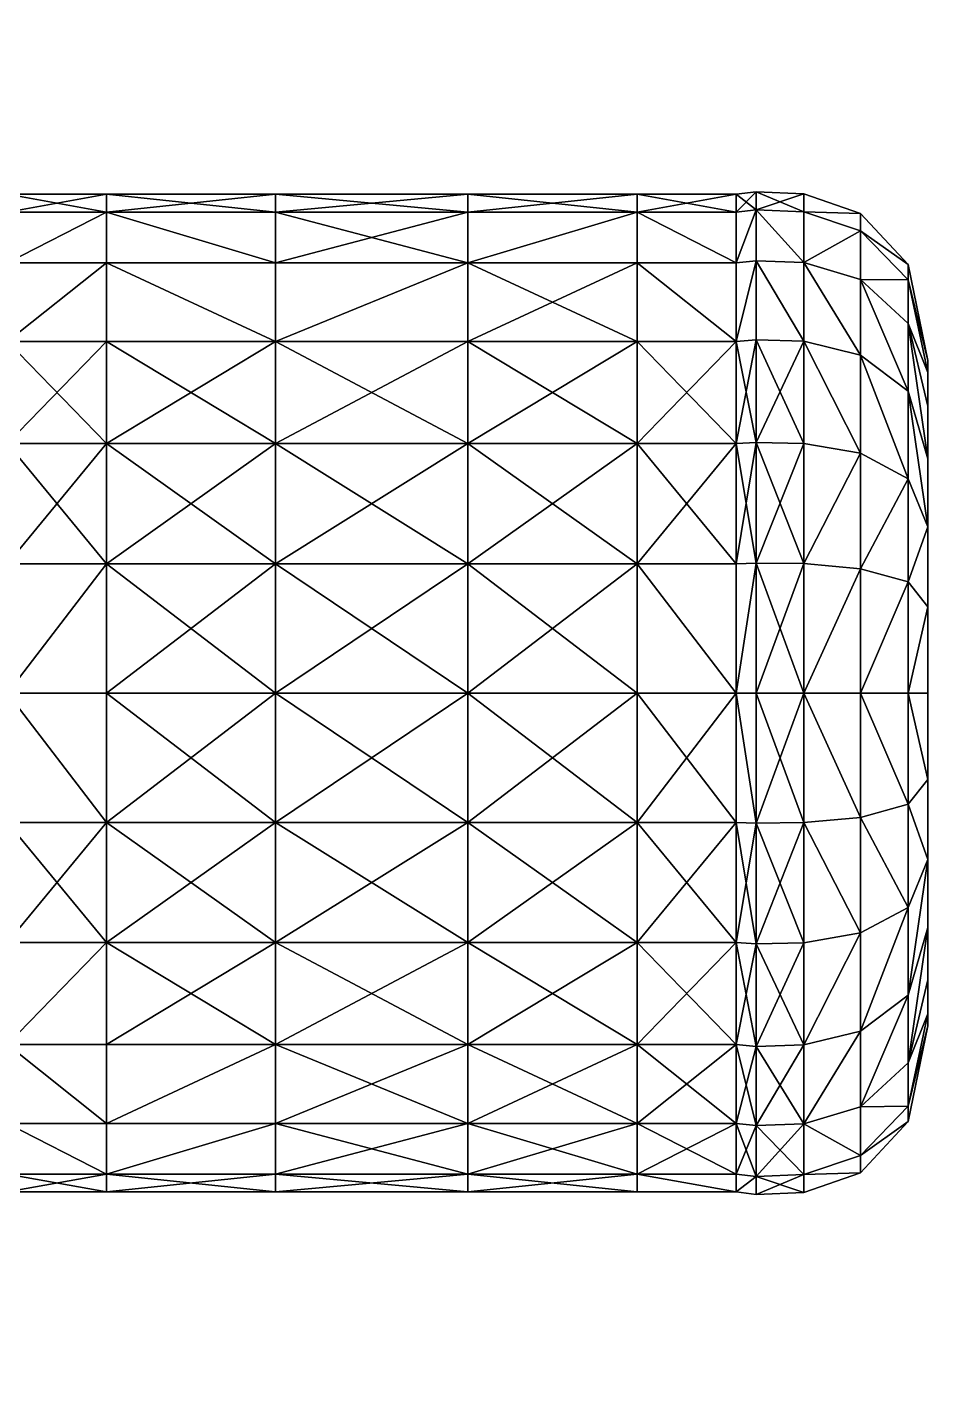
# Model space of a CAD drawing. Header units: centimetres. Extents: x -9.1 to 9.1, y -0.1 to 15.5.
# Drawn here: x 8.619 to 9.098, y 7.019 to 7.739 of the extents above; entities that cross this region are included whole.
import ezdxf

# ---------------------------------------------------------------- set-up
doc = ezdxf.new("R2010")
doc.units = ezdxf.units.CM
doc.header["$MEASUREMENT"] = 0

msp = doc.modelspace()

# ---------------------------------------------------------------- meshes
at = {"color": 251, "true_color": 0x666666}
mesh = msp.add_polyface(dxfattribs=at)
corners = [(8.60878, 7.68984, -0.17569), (8.60878, 7.70179, -0.18259), (8.60878, 7.72567, -0.09071), (8.60878, 7.73903, -0.09427), (8.60878, 7.68984, 0.17569), (8.60878, 7.70179, 0.18259), (8.60878, 7.63416, 0.24922), (8.60878, 7.64392, 0.259), (8.60878, 7.72567, 0.09071), (8.60878, 7.73903, 0.09427), (8.60878, 7.64627, -0.15054), (8.60878, 7.59856, -0.21353), (8.60878, 7.66946, -0.16393), (8.60878, 7.61751, -0.23253), (8.60878, 7.71472), (8.60878, 7.68783), (8.60878, 7.70289, -0.08464), (8.60878, 7.67697, -0.07772), (8.60878, 7.73835), (8.60878, 7.63416, -0.24922), (8.60878, 7.6642), (8.60878, 7.65035), (8.60878, 7.65419, -0.07165), (8.60878, 7.64083, -0.06809), (8.60878, 7.61394, -0.13187), (8.60878, 7.62589, -0.13877), (8.60878, 7.58191, -0.19684), (8.66142, 7.65035), (8.75121, 7.65035), (8.66142, 7.64083, -0.06809), (8.75121, 7.61394, -0.13187), (8.66142, 7.61394, -0.13187), (8.60878, 7.6642), (8.60878, 7.65419, 0.07165), (8.60878, 7.65035), (8.60878, 7.64083, 0.06809), (8.60878, 7.71472), (8.60878, 7.70289, 0.08464), (8.60878, 7.68783), (8.60878, 7.67697, 0.07772), (8.60878, 7.61751, 0.23253), (8.60878, 7.59856, 0.21353), (8.60878, 7.66946, 0.16393), (8.60878, 7.64627, 0.15054), (8.60878, 7.73835), (8.60878, 7.58191, 0.19684), (8.60878, 7.62589, 0.13877), (8.60878, 7.61394, 0.13187), (8.66142, 7.64083, 0.06809), (8.66142, 7.61394, 0.13187), (8.66142, 7.65035)]
mesh.append_faces([[corners[k] for k in face] for face in [(0, 1, 2), (2, 1, 3), (4, 5, 6), (6, 5, 7), (4, 8, 5), (5, 8, 9), (10, 11, 12), (12, 11, 13), (14, 15, 16), (16, 15, 17), (18, 14, 2), (2, 14, 16), (10, 12, 17), (17, 12, 16), (12, 0, 16), (16, 0, 2), (19, 0, 13), (13, 0, 12), (20, 21, 22), (22, 21, 23), (15, 20, 17), (17, 20, 22), (24, 25, 23), (23, 25, 22), (25, 10, 22), (22, 10, 17), (26, 10, 25), (27, 28, 29), (21, 27, 23), (23, 27, 29), (29, 30, 31), (31, 24, 29), (29, 24, 23), (32, 33, 34), (34, 33, 35), (36, 37, 38), (38, 37, 39), (40, 41, 42), (42, 41, 43), (6, 40, 4), (4, 40, 42), (43, 39, 42), (42, 39, 37), (8, 4, 37), (37, 4, 42), (44, 8, 36), (36, 8, 37), (43, 45, 46), (47, 35, 46), (46, 35, 33), (39, 43, 33), (33, 43, 46), (38, 39, 32), (32, 39, 33), (35, 47, 48), (48, 47, 49), (50, 34, 48), (48, 34, 35)]], dxfattribs={"color": 251})
mesh = msp.add_polyface(dxfattribs=at)
corners = [(8.66142, 7.64083, -0.06809), (8.75121, 7.65035), (8.75121, 7.64083, -0.06809), (8.75121, 7.61394, -0.13187), (8.94318, 7.65035), (8.99582, 7.65035), (8.94318, 7.64083, -0.06809), (8.99582, 7.64083, -0.06809), (8.85339, 7.65035), (8.85339, 7.64083, -0.06809), (8.85339, 7.61394, -0.13187), (8.99582, 7.61394, -0.13187), (8.94318, 7.61394, -0.13187), (9.00655, 7.65162), (9.03182, 7.6506), (9.00655, 7.64206, -0.06841), (9.03182, 7.64107, -0.06815), (9.03182, 7.61415, -0.13199), (9.00655, 7.61504, -0.13251), (9.06192, 7.6401), (9.06192, 7.63095, -0.06545), (9.08712, 7.61298), (9.08712, 7.60481, -0.05848), (9.06192, 7.6051, -0.12677), (8.99582, 7.65035), (8.94318, 7.65035), (8.99582, 7.64083, 0.06809), (8.94318, 7.64083, 0.06809), (8.75121, 7.65035), (8.66142, 7.65035), (8.75121, 7.64083, 0.06809), (8.66142, 7.64083, 0.06809), (8.66142, 7.61394, 0.13187), (8.75121, 7.61394, 0.13187), (8.85339, 7.65035), (8.85339, 7.64083, 0.06809), (8.85339, 7.61394, 0.13187), (8.94318, 7.61394, 0.13187), (8.99582, 7.61394, 0.13187), (9.03182, 7.6506), (9.00655, 7.65162), (9.03182, 7.64107, 0.06815), (9.00655, 7.64206, 0.06841), (9.00655, 7.61504, 0.13251), (9.03182, 7.61415, 0.13199), (9.06192, 7.6401), (9.06192, 7.63095, 0.06545), (9.06192, 7.6051, 0.12677), (9.08712, 7.61298), (9.08712, 7.60481, 0.05848)]
mesh.append_faces([[corners[k] for k in face] for face in [(0, 1, 2), (2, 3, 0), (4, 5, 6), (6, 5, 7), (1, 8, 2), (2, 8, 9), (8, 4, 9), (9, 4, 6), (3, 2, 10), (10, 2, 9), (7, 11, 6), (6, 11, 12), (12, 10, 6), (6, 10, 9), (13, 14, 15), (15, 14, 16), (5, 13, 7), (7, 13, 15), (16, 17, 15), (15, 17, 18), (18, 11, 15), (15, 11, 7), (14, 19, 16), (16, 19, 20), (19, 21, 20), (20, 21, 22), (16, 20, 17), (17, 20, 23), (24, 25, 26), (26, 25, 27), (28, 29, 30), (30, 29, 31), (32, 33, 31), (31, 33, 30), (34, 28, 35), (35, 28, 30), (30, 33, 35), (35, 33, 36), (37, 38, 27), (27, 38, 26), (35, 36, 27), (27, 36, 37), (25, 34, 27), (27, 34, 35), (39, 40, 41), (41, 40, 42), (43, 44, 42), (42, 44, 41), (26, 38, 42), (42, 38, 43), (40, 24, 42), (42, 24, 26), (39, 41, 45), (45, 41, 46), (41, 44, 46), (46, 44, 47), (45, 46, 48), (48, 46, 49)]], dxfattribs={"color": 251})
mesh = msp.add_polyface(dxfattribs=at)
corners = [(8.75121, 7.61394, -0.13187), (8.75121, 7.57215, -0.18706), (8.66142, 7.61394, -0.13187), (8.66142, 7.57215, -0.18706), (8.60878, 7.57215, -0.18706), (8.60878, 7.61394, -0.13187), (8.85339, 7.57215, -0.18706), (8.85339, 7.61394, -0.13187), (8.94318, 7.61394, -0.13187), (8.75121, 7.38553, -0.26374), (8.66142, 7.38553, -0.26374), (8.75121, 7.45422, -0.25514), (8.66142, 7.45422, -0.25514), (8.66142, 7.51794, -0.22934), (8.75121, 7.51794, -0.22934), (8.60878, 7.51794, -0.22934), (8.60878, 7.45422, -0.25514), (8.60878, 7.38553, -0.26374), (8.85339, 7.51794, -0.22934), (8.85339, 7.38553, -0.26374), (8.85339, 7.45422, -0.25514), (8.60878, 7.45422, 0.25514), (8.60878, 7.51794, 0.22934), (8.60878, 7.45781, 0.26849), (8.60878, 7.52487, 0.24134), (8.60878, 7.53668, 0.2618), (8.60878, 7.46394, 0.29125), (8.60878, 7.58191, 0.19684), (8.60878, 7.59856, 0.21353), (8.60878, 7.57215, 0.18706), (8.60878, 7.62589, 0.13877), (8.60878, 7.61394, 0.13187), (8.60878, 7.64627, 0.15054), (8.66142, 7.51794, 0.22934), (8.75121, 7.51794, 0.22934), (8.66142, 7.57215, 0.18706), (8.75121, 7.57215, 0.18706), (8.66142, 7.38553, 0.26374), (8.75121, 7.38553, 0.26374), (8.66142, 7.45422, 0.25514), (8.75121, 7.45422, 0.25514), (8.60878, 7.38553, 0.26374), (8.85339, 7.38553, 0.26374), (8.85339, 7.45422, 0.25514), (8.85339, 7.57215, 0.18706), (8.85339, 7.51794, 0.22934), (8.66142, 7.61394, 0.13187), (8.75121, 7.61394, 0.13187), (8.85339, 7.61394, 0.13187)]
mesh.append_faces([[corners[k] for k in face] for face in [(0, 1, 2), (2, 1, 3), (3, 4, 2), (2, 4, 5), (6, 1, 7), (7, 1, 0), (8, 6, 7), (9, 10, 11), (11, 10, 12), (3, 1, 13), (13, 1, 14), (15, 4, 13), (13, 4, 3), (13, 14, 12), (12, 14, 11), (16, 15, 12), (12, 15, 13), (10, 17, 12), (12, 17, 16), (18, 14, 6), (6, 14, 1), (19, 9, 20), (20, 9, 11), (11, 14, 20), (20, 14, 18), (21, 22, 23), (23, 22, 24), (25, 26, 24), (24, 26, 23), (27, 28, 24), (24, 28, 25), (27, 29, 30), (30, 29, 31), (28, 27, 32), (33, 34, 35), (35, 34, 36), (37, 38, 39), (39, 38, 40), (21, 41, 39), (39, 41, 37), (39, 40, 33), (33, 40, 34), (22, 21, 33), (33, 21, 39), (29, 22, 35), (35, 22, 33), (38, 42, 40), (40, 42, 43), (44, 36, 45), (45, 36, 34), (34, 40, 45), (45, 40, 43), (35, 36, 46), (46, 36, 47), (31, 29, 46), (46, 29, 35), (47, 36, 48), (48, 36, 44)]], dxfattribs={"color": 251})
mesh = msp.add_polyface(dxfattribs=at)
corners = [(9.09768, 7.5378, -0.08792), (9.09768, 7.50994, -0.12471), (9.08712, 7.58171, -0.11326), (9.08712, 7.54581, -0.16066), (9.08712, 7.61298), (9.09768, 7.56208), (9.08712, 7.60481, -0.05848), (9.09768, 7.55573, -0.04539), (9.06192, 7.6051, -0.12677), (9.06192, 7.63095, -0.06545), (9.06192, 7.56492, -0.17982), (9.09768, 7.4738, -0.1529), (9.08712, 7.49926, -0.19698), (9.06192, 7.51282, -0.22047), (9.08712, 7.44453, -0.21914), (9.06192, 7.45156, -0.24527), (9.09768, 7.50202), (9.09768, 7.45306), (9.09768, 7.49783, -0.02995), (9.09768, 7.45064, -0.01736), (9.09768, 7.486, -0.05801), (9.09768, 7.46762, -0.08228), (9.09768, 7.44378, -0.10088), (9.08712, 7.61298), (9.08712, 7.60481, 0.05848), (9.09768, 7.56208), (9.09768, 7.55573, 0.04539), (9.09768, 7.50994, 0.12471), (9.08712, 7.54581, 0.16066), (9.09768, 7.4738, 0.1529), (9.08712, 7.49926, 0.19698), (9.08712, 7.44453, 0.21914), (9.06192, 7.51282, 0.22047), (9.06192, 7.45156, 0.24527), (9.06192, 7.56492, 0.17982), (9.08712, 7.58171, 0.11326), (9.09768, 7.5378, 0.08792), (9.03182, 7.61415, 0.13199), (9.06192, 7.6051, 0.12677), (9.06192, 7.63095, 0.06545), (9.09768, 7.46762, 0.08228), (9.09768, 7.44378, 0.10088), (9.09768, 7.50202), (9.09768, 7.49783, 0.02995), (9.09768, 7.45306), (9.09768, 7.45064, 0.01736), (9.09768, 7.43312, 0.0477), (9.09768, 7.486, 0.05801)]
mesh.append_faces([[corners[k] for k in face] for face in [(0, 1, 2), (2, 1, 3), (4, 5, 6), (6, 5, 7), (0, 2, 7), (7, 2, 6), (2, 8, 6), (6, 8, 9), (10, 8, 3), (3, 8, 2), (1, 11, 3), (3, 11, 12), (13, 10, 12), (12, 10, 3), (11, 14, 12), (14, 15, 12), (12, 15, 13), (16, 17, 18), (18, 17, 19), (5, 16, 7), (7, 16, 18), (19, 20, 18), (20, 0, 18), (18, 0, 7), (1, 0, 21), (21, 0, 20), (11, 1, 22), (22, 1, 21), (23, 24, 25), (25, 24, 26), (27, 28, 29), (29, 28, 30), (31, 29, 30), (32, 33, 30), (30, 33, 31), (28, 34, 30), (30, 34, 32), (28, 27, 35), (35, 27, 36), (37, 34, 38), (34, 28, 38), (38, 28, 35), (36, 26, 35), (35, 26, 24), (39, 38, 24), (24, 38, 35), (40, 27, 41), (41, 27, 29), (42, 43, 44), (44, 43, 45), (40, 46, 47), (27, 40, 36), (36, 40, 47), (47, 45, 43), (26, 36, 43), (43, 36, 47), (25, 26, 42), (42, 26, 43)]], dxfattribs={"color": 251})
mesh = msp.add_polyface(dxfattribs=at)
corners = [(8.99582, 7.61394, -0.13187), (8.99582, 7.57215, -0.18706), (8.94318, 7.61394, -0.13187), (8.94318, 7.57215, -0.18706), (8.85339, 7.57215, -0.18706), (8.99582, 7.51794, -0.22934), (8.94318, 7.51794, -0.22934), (8.85339, 7.51794, -0.22934), (8.99582, 7.45422, -0.25514), (8.94318, 7.45422, -0.25514), (8.85339, 7.45422, -0.25514), (9.03182, 7.61415, -0.13199), (9.03182, 7.57232, -0.18723), (9.00655, 7.61504, -0.13251), (9.00655, 7.57304, -0.18796), (9.06192, 7.56492, -0.17982), (9.06192, 7.6051, -0.12677), (9.00655, 7.51858, -0.23045), (9.03182, 7.51806, -0.22955), (9.00655, 7.45455, -0.25637), (9.03182, 7.45428, -0.25538), (9.06192, 7.51282, -0.22047), (9.06192, 7.45156, -0.24527), (8.99582, 7.51794, 0.22934), (8.99582, 7.57215, 0.18706), (8.94318, 7.51794, 0.22934), (8.94318, 7.57215, 0.18706), (8.99582, 7.45422, 0.25514), (8.94318, 7.45422, 0.25514), (8.85339, 7.51794, 0.22934), (8.85339, 7.45422, 0.25514), (8.85339, 7.57215, 0.18706), (8.94318, 7.61394, 0.13187), (8.99582, 7.61394, 0.13187), (8.85339, 7.61394, 0.13187), (9.00655, 7.51858, 0.23045), (9.03182, 7.51806, 0.22955), (9.00655, 7.57304, 0.18796), (9.03182, 7.57232, 0.18723), (9.00655, 7.45455, 0.25637), (9.03182, 7.45428, 0.25538), (9.06192, 7.56492, 0.17982), (9.06192, 7.51282, 0.22047), (9.06192, 7.45156, 0.24527), (9.00655, 7.61504, 0.13251), (9.03182, 7.61415, 0.13199)]
mesh.append_faces([[corners[k] for k in face] for face in [(0, 1, 2), (2, 1, 3), (3, 4, 2), (1, 5, 3), (3, 5, 6), (6, 7, 3), (3, 7, 4), (5, 8, 6), (6, 8, 9), (9, 10, 6), (6, 10, 7), (11, 12, 13), (13, 12, 14), (14, 1, 13), (13, 1, 0), (12, 11, 15), (15, 11, 16), (14, 12, 17), (17, 12, 18), (5, 1, 17), (17, 1, 14), (17, 18, 19), (19, 18, 20), (8, 5, 19), (19, 5, 17), (18, 12, 21), (21, 12, 15), (18, 21, 20), (20, 21, 22), (23, 24, 25), (25, 24, 26), (27, 23, 28), (28, 23, 25), (25, 29, 28), (28, 29, 30), (26, 31, 25), (25, 31, 29), (26, 24, 32), (32, 24, 33), (31, 26, 34), (34, 26, 32), (35, 36, 37), (37, 36, 38), (39, 40, 35), (35, 40, 36), (23, 27, 35), (35, 27, 39), (24, 23, 37), (37, 23, 35), (41, 38, 42), (42, 38, 36), (36, 40, 42), (42, 40, 43), (37, 38, 44), (44, 38, 45), (33, 24, 44), (44, 24, 37), (38, 41, 45)]], dxfattribs={"color": 251})
mesh = msp.add_polyface(dxfattribs=at)
corners = [(9.09768, 7.38553), (9.09768, 7.39355), (9.09768, 7.39326, 0.00206), (8.99582, 7.45422, -0.25514), (8.99582, 7.38553, -0.26374), (8.94318, 7.45422, -0.25514), (8.94318, 7.38553, -0.26374), (8.85339, 7.38553, -0.26374), (8.85339, 7.45422, -0.25514), (9.09768, 7.38553), (9.09768, 7.38553, -0.00799), (9.09768, 7.38761, -0.00773), (9.09768, 7.38553, -0.17583), (9.08712, 7.38553, -0.22653), (9.09768, 7.43132, -0.1701), (9.08712, 7.44453, -0.21914), (9.03182, 7.38553, -0.26399), (9.00655, 7.38553, -0.26501), (9.03182, 7.45428, -0.25538), (9.00655, 7.45455, -0.25637), (9.06192, 7.38553, -0.25354), (9.06192, 7.45156, -0.24527), (9.09768, 7.4738, -0.1529), (9.09768, 7.38553), (9.09768, 7.39118, -0.00566), (9.09768, 7.39245, -0.00399), (9.09768, 7.44378, -0.03363), (9.09768, 7.43312, -0.0477), (9.09768, 7.486, -0.05801), (9.09768, 7.46762, -0.08228), (9.09768, 7.45064, -0.01736), (9.09768, 7.39355), (9.09768, 7.38553), (9.09768, 7.39326, -0.00206), (9.09768, 7.45306), (9.09768, 7.41648), (9.09768, 7.41537, -0.00796), (9.09768, 7.40734, -0.02186), (9.09768, 7.41223, -0.01541), (9.09768, 7.38553), (9.09768, 7.38553, -0.06726), (9.09768, 7.38553, -0.11602), (9.09768, 7.40305, -0.06507), (9.09768, 7.41574, -0.11223), (9.09768, 7.4193, -0.05849), (9.09768, 7.44378, -0.10088), (8.94318, 7.38553, 0.26374), (8.99582, 7.38553, 0.26374), (8.94318, 7.45422, 0.25514), (8.99582, 7.45422, 0.25514), (8.85339, 7.38553, 0.26374), (8.85339, 7.45422, 0.25514), (9.00655, 7.38553, 0.26501), (9.03182, 7.38553, 0.26399), (9.00655, 7.45455, 0.25637), (9.03182, 7.45428, 0.25538), (9.09768, 7.38553, 0.17583), (9.09768, 7.43132, 0.1701), (9.08712, 7.38553, 0.22653), (9.08712, 7.44453, 0.21914), (9.06192, 7.38553, 0.25354), (9.06192, 7.45156, 0.24527), (9.09768, 7.4738, 0.1529)]
mesh.append_faces([[corners[k] for k in face] for face in [(0, 1, 2), (3, 4, 5), (5, 4, 6), (6, 7, 5), (5, 7, 8), (9, 10, 11), (12, 13, 14), (14, 13, 15), (16, 17, 18), (18, 17, 19), (17, 4, 19), (19, 4, 3), (20, 16, 21), (21, 16, 18), (14, 15, 22), (13, 20, 15), (15, 20, 21), (23, 24, 25), (26, 27, 28), (28, 27, 29), (26, 28, 30), (31, 32, 33), (34, 35, 30), (30, 35, 36), (35, 31, 36), (36, 31, 33), (27, 26, 37), (37, 26, 38), (30, 36, 26), (26, 36, 38), (39, 25, 33), (25, 38, 33), (33, 38, 36), (37, 38, 24), (24, 38, 25), (40, 41, 42), (42, 41, 43), (27, 44, 29), (29, 44, 45), (45, 44, 43), (43, 44, 42), (22, 45, 14), (46, 47, 48), (48, 47, 49), (50, 46, 51), (51, 46, 48), (52, 53, 54), (54, 53, 55), (49, 47, 54), (54, 47, 52), (56, 57, 58), (58, 57, 59), (60, 61, 53), (53, 61, 55), (58, 59, 60), (60, 59, 61), (57, 62, 59)]], dxfattribs={"color": 251})
mesh = msp.add_polyface(dxfattribs=at)
corners = [(9.09768, 7.43132, -0.1701), (9.09768, 7.44378, -0.10088), (9.09768, 7.41574, -0.11223), (9.09768, 7.38553, -0.11602), (9.09768, 7.38553, -0.17583), (9.09768, 7.38553), (9.09768, 7.38954, -0.00694), (9.09768, 7.39118, -0.00566), (9.09768, 7.4193, -0.05849), (9.09768, 7.43312, -0.0477), (9.09768, 7.40101, -0.02681), (9.09768, 7.40734, -0.02186), (9.09768, 7.38553, -0.03083), (9.09768, 7.38553, -0.06726), (9.09768, 7.39356, -0.02982), (9.09768, 7.40305, -0.06507), (9.09768, 7.38553), (9.09768, 7.38761, -0.00773), (9.09768, 7.38553, -0.00799), (9.09768, 7.38553), (9.09768, 7.39118, 0.00566), (9.09768, 7.38954, 0.00694), (9.09768, 7.43312, 0.0477), (9.09768, 7.46762, 0.08228), (9.09768, 7.4193, 0.05849), (9.09768, 7.44378, 0.10088), (9.09768, 7.38553, 0.06726), (9.09768, 7.40305, 0.06507), (9.09768, 7.38553, 0.11602), (9.09768, 7.41574, 0.11223), (9.09768, 7.43132, 0.1701), (9.09768, 7.38553, 0.17583), (9.09768, 7.4738, 0.1529), (9.09768, 7.38553), (9.09768, 7.38761, 0.00773), (9.09768, 7.38553, 0.00799), (9.09768, 7.39356, 0.02982), (9.09768, 7.38553, 0.03083), (9.09768, 7.40734, 0.02186), (9.09768, 7.40101, 0.02681), (9.09768, 7.38553), (9.09768, 7.486, 0.05801), (9.09768, 7.44378, 0.03363), (9.09768, 7.45064, 0.01736), (9.09768, 7.38553), (9.09768, 7.39245, 0.00399), (9.09768, 7.41223, 0.01541), (9.09768, 7.45306), (9.09768, 7.41648), (9.09768, 7.41537, 0.00796), (9.09768, 7.38553), (9.09768, 7.39326, 0.00206), (9.09768, 7.39355)]
mesh.append_faces([[corners[k] for k in face] for face in [(0, 1, 2), (3, 4, 2), (2, 4, 0), (5, 6, 7), (8, 9, 10), (10, 9, 11), (10, 11, 6), (6, 11, 7), (12, 13, 14), (14, 13, 15), (8, 10, 15), (15, 10, 14), (16, 17, 6), (17, 14, 6), (6, 14, 10), (18, 12, 17), (17, 12, 14), (19, 20, 21), (22, 23, 24), (24, 23, 25), (26, 27, 28), (28, 27, 29), (30, 31, 29), (29, 31, 28), (27, 24, 29), (29, 24, 25), (32, 30, 25), (25, 30, 29), (33, 34, 35), (27, 26, 36), (36, 26, 37), (36, 37, 34), (34, 37, 35), (38, 22, 39), (39, 22, 24), (24, 27, 39), (39, 27, 36), (40, 21, 34), (39, 36, 21), (21, 36, 34), (20, 38, 21), (21, 38, 39), (41, 22, 42), (42, 43, 41), (44, 45, 20), (46, 42, 38), (38, 42, 22), (45, 46, 20), (20, 46, 38), (47, 43, 48), (48, 43, 49), (43, 42, 49), (49, 42, 46), (50, 51, 45), (49, 46, 51), (51, 46, 45), (48, 49, 52), (52, 49, 51)]], dxfattribs={"color": 251})
mesh = msp.add_polyface(dxfattribs=at)
corners = [(8.75121, 7.19891, -0.18706), (8.66142, 7.19891, -0.18706), (8.75121, 7.25312, -0.22934), (8.66142, 7.25312, -0.22934), (8.66142, 7.38553, -0.26374), (8.75121, 7.38553, -0.26374), (8.66142, 7.31684, -0.25514), (8.75121, 7.31684, -0.25514), (8.60878, 7.31684, -0.25514), (8.60878, 7.38553, -0.26374), (8.60878, 7.25312, -0.22934), (8.60878, 7.19891, -0.18706), (8.85339, 7.31684, -0.25514), (8.85339, 7.38553, -0.26374), (8.94318, 7.38553, -0.26374), (8.85339, 7.19891, -0.18706), (8.85339, 7.25312, -0.22934), (8.66142, 7.15712, -0.13187), (8.75121, 7.15712, -0.13187), (8.60878, 7.15712, -0.13187), (8.85339, 7.15712, -0.13187), (8.60878, 7.18915, 0.19684), (8.60878, 7.25312, 0.22934), (8.60878, 7.24619, 0.24134), (8.60878, 7.1725, 0.21353), (8.60878, 7.23438, 0.2618), (8.60878, 7.31684, 0.25514), (8.60878, 7.31325, 0.26849), (8.60878, 7.30712, 0.29125), (8.60878, 7.38553, 0.27754), (8.60878, 7.38553, 0.30107), (8.75121, 7.15712, 0.13187), (8.75121, 7.19891, 0.18706), (8.66142, 7.15712, 0.13187), (8.66142, 7.19891, 0.18706), (8.60878, 7.19891, 0.18706), (8.60878, 7.15712, 0.13187), (8.85339, 7.19891, 0.18706), (8.85339, 7.15712, 0.13187), (8.75121, 7.38553, 0.26374), (8.66142, 7.38553, 0.26374), (8.75121, 7.31684, 0.25514), (8.66142, 7.31684, 0.25514), (8.66142, 7.25312, 0.22934), (8.75121, 7.25312, 0.22934), (8.60878, 7.38553, 0.26374), (8.85339, 7.25312, 0.22934), (8.85339, 7.38553, 0.26374), (8.85339, 7.31684, 0.25514)]
mesh.append_faces([[corners[k] for k in face] for face in [(0, 1, 2), (2, 1, 3), (4, 5, 6), (6, 5, 7), (8, 9, 6), (6, 9, 4), (6, 7, 3), (3, 7, 2), (10, 8, 3), (3, 8, 6), (1, 11, 3), (3, 11, 10), (12, 7, 13), (13, 7, 5), (14, 12, 13), (15, 0, 16), (16, 0, 2), (2, 7, 16), (16, 7, 12), (1, 0, 17), (17, 0, 18), (19, 11, 17), (17, 11, 1), (20, 18, 15), (15, 18, 0), (21, 22, 23), (21, 23, 24), (24, 23, 25), (26, 27, 22), (22, 27, 23), (27, 28, 23), (23, 28, 25), (29, 30, 27), (27, 30, 28), (31, 32, 33), (33, 32, 34), (34, 35, 33), (33, 35, 36), (37, 32, 38), (38, 32, 31), (39, 40, 41), (41, 40, 42), (34, 32, 43), (43, 32, 44), (22, 35, 43), (43, 35, 34), (43, 44, 42), (42, 44, 41), (26, 22, 42), (42, 22, 43), (40, 45, 42), (42, 45, 26), (46, 44, 37), (37, 44, 32), (47, 39, 48), (48, 39, 41), (41, 44, 48), (48, 44, 46)]], dxfattribs={"color": 251})
mesh = msp.add_polyface(dxfattribs=at)
corners = [(9.09768, 7.38553), (9.09768, 7.37751), (9.09768, 7.3778, -0.00206), (8.99582, 7.38553, -0.26374), (8.99582, 7.31684, -0.25514), (8.94318, 7.38553, -0.26374), (8.94318, 7.31684, -0.25514), (8.85339, 7.31684, -0.25514), (9.00655, 7.38553, -0.26501), (9.03182, 7.38553, -0.26399), (9.00655, 7.31651, -0.25637), (9.03182, 7.31678, -0.25538), (9.09768, 7.38553, -0.17583), (9.09768, 7.33974, -0.1701), (9.08712, 7.38553, -0.22653), (9.08712, 7.32653, -0.21914), (9.06192, 7.38553, -0.25354), (9.06192, 7.3195, -0.24527), (9.09768, 7.29726, -0.1529), (9.09768, 7.38553), (9.09768, 7.37988, -0.00566), (9.09768, 7.38152, -0.00694), (9.09768, 7.33794, -0.0477), (9.09768, 7.30344, -0.08228), (9.09768, 7.35176, -0.05849), (9.09768, 7.32728, -0.10088), (9.09768, 7.38553, -0.06726), (9.09768, 7.36801, -0.06507), (9.09768, 7.38553, -0.11602), (9.09768, 7.35532, -0.11223), (9.09768, 7.38553), (9.09768, 7.38345, -0.00773), (9.09768, 7.38553, -0.00799), (9.09768, 7.3775, -0.02982), (9.09768, 7.38553, -0.03083), (9.09768, 7.36372, -0.02186), (9.09768, 7.37005, -0.02681), (9.09768, 7.38553), (9.09768, 7.28506, -0.05801), (9.09768, 7.32728, -0.03363), (8.99582, 7.31684, 0.25514), (8.99582, 7.38553, 0.26374), (8.94318, 7.31684, 0.25514), (8.94318, 7.38553, 0.26374), (8.85339, 7.38553, 0.26374), (8.85339, 7.31684, 0.25514), (9.09768, 7.38553, 0.17583), (9.08712, 7.38553, 0.22653), (9.09768, 7.33974, 0.1701), (9.08712, 7.32653, 0.21914), (9.03182, 7.38553, 0.26399), (9.00655, 7.38553, 0.26501), (9.03182, 7.31678, 0.25538), (9.00655, 7.31651, 0.25637), (9.06192, 7.38553, 0.25354), (9.06192, 7.3195, 0.24527), (9.09768, 7.29726, 0.1529), (9.08712, 7.2718, 0.19698)]
mesh.append_faces([[corners[k] for k in face] for face in [(0, 1, 2), (3, 4, 5), (5, 4, 6), (6, 7, 5), (8, 9, 10), (10, 9, 11), (4, 3, 10), (10, 3, 8), (12, 13, 14), (14, 13, 15), (16, 17, 9), (9, 17, 11), (14, 15, 16), (16, 15, 17), (13, 18, 15), (19, 20, 21), (22, 23, 24), (24, 23, 25), (26, 27, 28), (28, 27, 29), (13, 12, 29), (29, 12, 28), (27, 24, 29), (29, 24, 25), (18, 13, 25), (25, 13, 29), (30, 31, 32), (27, 26, 33), (33, 26, 34), (33, 34, 31), (31, 34, 32), (35, 22, 36), (36, 22, 24), (24, 27, 36), (36, 27, 33), (37, 21, 31), (36, 33, 21), (21, 33, 31), (20, 35, 21), (21, 35, 36), (23, 22, 38), (38, 22, 39), (40, 41, 42), (42, 41, 43), (43, 44, 42), (42, 44, 45), (46, 47, 48), (48, 47, 49), (50, 51, 52), (52, 51, 53), (51, 41, 53), (53, 41, 40), (54, 50, 55), (55, 50, 52), (49, 56, 48), (55, 57, 49), (47, 54, 49), (49, 54, 55)]], dxfattribs={"color": 251})
mesh = msp.add_polyface(dxfattribs=at)
corners = [(9.09768, 7.32728, -0.03363), (9.09768, 7.32042, -0.01736), (9.09768, 7.28506, -0.05801), (9.09768, 7.38553), (9.09768, 7.37861, -0.00399), (9.09768, 7.37988, -0.00566), (9.09768, 7.35883, -0.01541), (9.09768, 7.36372, -0.02186), (9.09768, 7.33794, -0.0477), (9.09768, 7.318), (9.09768, 7.35458), (9.09768, 7.35569, -0.00796), (9.09768, 7.38553), (9.09768, 7.3778, -0.00206), (9.09768, 7.37751), (9.09768, 7.38553), (9.09768, 7.38553, 0.00799), (9.09768, 7.38345, 0.00773), (9.09768, 7.38553), (9.09768, 7.37988, 0.00566), (9.09768, 7.37861, 0.00399), (9.09768, 7.30344, 0.08228), (9.09768, 7.28506, 0.05801), (9.09768, 7.33794, 0.0477), (9.09768, 7.32728, 0.03363), (9.09768, 7.32042, 0.01736), (9.09768, 7.38553), (9.09768, 7.3778, 0.00206), (9.09768, 7.35569, 0.00796), (9.09768, 7.36372, 0.02186), (9.09768, 7.35883, 0.01541), (9.09768, 7.38553), (9.09768, 7.38553, 0.06726), (9.09768, 7.38553, 0.11602), (9.09768, 7.36801, 0.06507), (9.09768, 7.35532, 0.11223), (9.09768, 7.35176, 0.05849), (9.09768, 7.32728, 0.10088), (9.09768, 7.29726, 0.1529), (9.09768, 7.33974, 0.1701), (9.09768, 7.38553, 0.17583), (9.09768, 7.38553), (9.09768, 7.38152, 0.00694), (9.09768, 7.37005, 0.02681), (9.09768, 7.38553, 0.03083), (9.09768, 7.3775, 0.02982), (9.09768, 7.38553)]
mesh.append_faces([[corners[k] for k in face] for face in [(0, 1, 2), (3, 4, 5), (6, 0, 7), (7, 0, 8), (4, 6, 5), (5, 6, 7), (9, 1, 10), (10, 1, 11), (1, 0, 11), (11, 0, 6), (12, 13, 4), (11, 6, 13), (13, 6, 4), (10, 11, 14), (14, 11, 13), (15, 16, 17), (18, 19, 20), (21, 22, 23), (23, 22, 24), (22, 25, 24), (26, 27, 14), (28, 25, 10), (10, 25, 9), (27, 28, 14), (14, 28, 10), (23, 24, 29), (29, 24, 30), (25, 28, 24), (24, 28, 30), (31, 20, 27), (20, 30, 27), (27, 30, 28), (29, 30, 19), (19, 30, 20), (32, 33, 34), (34, 33, 35), (23, 36, 21), (21, 36, 37), (37, 36, 35), (35, 36, 34), (38, 37, 39), (39, 37, 35), (33, 40, 35), (35, 40, 39), (41, 42, 19), (36, 23, 43), (43, 23, 29), (43, 29, 42), (42, 29, 19), (44, 32, 45), (45, 32, 34), (36, 43, 34), (34, 43, 45), (46, 17, 42), (17, 45, 42), (42, 45, 43), (16, 44, 17), (17, 44, 45)]], dxfattribs={"color": 251})
mesh = msp.add_polyface(dxfattribs=at)
corners = [(9.08712, 7.15808), (9.08712, 7.16625, -0.05848), (9.09768, 7.20898), (9.09768, 7.21533, -0.04539), (9.09768, 7.26112, -0.12471), (9.08712, 7.22525, -0.16066), (9.09768, 7.29726, -0.1529), (9.08712, 7.2718, -0.19698), (9.08712, 7.32653, -0.21914), (9.06192, 7.25824, -0.22047), (9.06192, 7.3195, -0.24527), (9.06192, 7.20614, -0.17982), (9.08712, 7.18935, -0.11326), (9.09768, 7.23326, -0.08792), (9.06192, 7.16596, -0.12677), (9.06192, 7.14011, -0.06545), (9.09768, 7.30344, -0.08228), (9.09768, 7.32728, -0.10088), (9.09768, 7.26904), (9.09768, 7.27323, -0.02995), (9.09768, 7.318), (9.09768, 7.32042, -0.01736), (9.09768, 7.28506, -0.05801), (9.09768, 7.23326, 0.08792), (9.09768, 7.26112, 0.12471), (9.08712, 7.18935, 0.11326), (9.08712, 7.22525, 0.16066), (9.08712, 7.16625, 0.05848), (9.09768, 7.21533, 0.04539), (9.06192, 7.20614, 0.17982), (9.03182, 7.15691, 0.13199), (9.06192, 7.16596, 0.12677), (9.06192, 7.14011, 0.06545), (9.09768, 7.29726, 0.1529), (9.08712, 7.2718, 0.19698), (9.06192, 7.25824, 0.22047), (9.03182, 7.19874, 0.18723), (9.03182, 7.31678, 0.25538), (9.06192, 7.3195, 0.24527), (9.08712, 7.32653, 0.21914), (9.09768, 7.27323, 0.02995), (9.09768, 7.32042, 0.01736), (9.09768, 7.28506, 0.05801), (9.09768, 7.30344, 0.08228), (9.09768, 7.32728, 0.10088)]
mesh.append_faces([[corners[k] for k in face] for face in [(0, 1, 2), (2, 1, 3), (4, 5, 6), (6, 5, 7), (8, 6, 7), (9, 10, 7), (7, 10, 8), (5, 11, 7), (7, 11, 9), (5, 4, 12), (12, 4, 13), (11, 5, 14), (14, 5, 12), (13, 3, 12), (12, 3, 1), (15, 14, 1), (1, 14, 12), (16, 4, 17), (17, 4, 6), (18, 19, 20), (20, 19, 21), (4, 16, 13), (13, 16, 22), (22, 21, 19), (3, 13, 19), (19, 13, 22), (2, 3, 18), (18, 3, 19), (23, 24, 25), (25, 24, 26), (0, 2, 27), (27, 2, 28), (29, 30, 31), (23, 25, 28), (28, 25, 27), (25, 31, 27), (27, 31, 32), (29, 31, 26), (26, 31, 25), (24, 33, 26), (26, 33, 34), (35, 36, 29), (26, 34, 29), (29, 34, 35), (37, 35, 38), (34, 33, 39), (35, 34, 38), (18, 20, 40), (40, 20, 41), (2, 18, 28), (28, 18, 40), (40, 41, 42), (28, 40, 23), (23, 40, 42), (24, 23, 43), (43, 23, 42), (33, 24, 44), (44, 24, 43)]], dxfattribs={"color": 251})
mesh = msp.add_polyface(dxfattribs=at)
corners = [(8.99582, 7.25312, -0.22934), (8.99582, 7.19891, -0.18706), (8.94318, 7.25312, -0.22934), (8.94318, 7.19891, -0.18706), (8.99582, 7.31684, -0.25514), (8.94318, 7.31684, -0.25514), (8.85339, 7.25312, -0.22934), (8.85339, 7.31684, -0.25514), (8.85339, 7.19891, -0.18706), (8.99582, 7.15712, -0.13187), (8.94318, 7.15712, -0.13187), (8.85339, 7.15712, -0.13187), (9.00655, 7.25248, -0.23045), (9.03182, 7.253, -0.22955), (9.00655, 7.19802, -0.18796), (9.03182, 7.19874, -0.18723), (9.00655, 7.31651, -0.25637), (9.03182, 7.31678, -0.25538), (9.06192, 7.20614, -0.17982), (9.06192, 7.25824, -0.22047), (9.06192, 7.3195, -0.24527), (9.00655, 7.15602, -0.13251), (9.03182, 7.15691, -0.13199), (9.06192, 7.16596, -0.12677), (8.99582, 7.15712, 0.13187), (8.99582, 7.19891, 0.18706), (8.94318, 7.15712, 0.13187), (8.94318, 7.19891, 0.18706), (8.85339, 7.19891, 0.18706), (8.85339, 7.15712, 0.13187), (8.99582, 7.25312, 0.22934), (8.94318, 7.25312, 0.22934), (8.85339, 7.25312, 0.22934), (8.99582, 7.31684, 0.25514), (8.94318, 7.31684, 0.25514), (8.85339, 7.31684, 0.25514), (9.00655, 7.15602, 0.13251), (9.03182, 7.15691, 0.13199), (9.00655, 7.19802, 0.18796), (9.03182, 7.19874, 0.18723), (9.06192, 7.20614, 0.17982), (9.00655, 7.25248, 0.23045), (9.03182, 7.253, 0.22955), (9.00655, 7.31651, 0.25637), (9.03182, 7.31678, 0.25538), (9.06192, 7.25824, 0.22047)]
mesh.append_faces([[corners[k] for k in face] for face in [(0, 1, 2), (2, 1, 3), (4, 0, 5), (5, 0, 2), (2, 6, 5), (5, 6, 7), (3, 8, 2), (2, 8, 6), (1, 9, 3), (3, 9, 10), (10, 11, 3), (3, 11, 8), (12, 13, 14), (14, 13, 15), (16, 17, 12), (12, 17, 13), (0, 4, 12), (12, 4, 16), (1, 0, 14), (14, 0, 12), (18, 15, 19), (19, 15, 13), (13, 17, 19), (19, 17, 20), (14, 15, 21), (21, 15, 22), (9, 1, 21), (21, 1, 14), (15, 18, 22), (22, 18, 23), (24, 25, 26), (26, 25, 27), (27, 28, 26), (26, 28, 29), (25, 30, 27), (27, 30, 31), (31, 32, 27), (27, 32, 28), (30, 33, 31), (31, 33, 34), (34, 35, 31), (31, 35, 32), (36, 37, 38), (38, 37, 39), (25, 24, 38), (38, 24, 36), (39, 37, 40), (38, 39, 41), (41, 39, 42), (30, 25, 41), (41, 25, 38), (41, 42, 43), (43, 42, 44), (33, 30, 43), (43, 30, 41), (42, 39, 45), (42, 45, 44)]], dxfattribs={"color": 251})
mesh = msp.add_polyface(dxfattribs=at)
corners = [(8.60878, 7.08122, 0.17569), (8.60878, 7.1369, 0.24922), (8.60878, 7.06927, 0.18259), (8.60878, 7.12714, 0.259), (8.60878, 7.04539, 0.09071), (8.60878, 7.03203, 0.09427), (8.60878, 7.03271), (8.60878, 7.01886), (8.60878, 7.10686), (8.60878, 7.11687, -0.07165), (8.60878, 7.12071), (8.60878, 7.13023, -0.06809), (8.60878, 7.05634), (8.60878, 7.06817, -0.08464), (8.60878, 7.08323), (8.60878, 7.09409, -0.07772), (8.60878, 7.15355, -0.23253), (8.60878, 7.1725, -0.21353), (8.60878, 7.1016, -0.16393), (8.60878, 7.12479, -0.15054), (8.60878, 7.1369, -0.24922), (8.60878, 7.08122, -0.17569), (8.60878, 7.04539, -0.09071), (8.60878, 7.18915, -0.19684), (8.60878, 7.14517, -0.13877), (8.60878, 7.15712, -0.13187), (8.75121, 7.13023, -0.06809), (8.66142, 7.12071), (8.66142, 7.13023, -0.06809), (8.66142, 7.15712, -0.13187), (8.75121, 7.15712, -0.13187), (8.60878, 7.12479, 0.15054), (8.60878, 7.1725, 0.21353), (8.60878, 7.1016, 0.16393), (8.60878, 7.15355, 0.23253), (8.60878, 7.06817, 0.08464), (8.60878, 7.09409, 0.07772), (8.60878, 7.11687, 0.07165), (8.60878, 7.13023, 0.06809), (8.60878, 7.15712, 0.13187), (8.60878, 7.14517, 0.13877), (8.60878, 7.18915, 0.19684), (8.66142, 7.13023, 0.06809), (8.66142, 7.15712, 0.13187)]
mesh.append_faces([[corners[k] for k in face] for face in [(0, 1, 2), (2, 1, 3), (4, 5, 6), (6, 5, 7), (0, 2, 4), (4, 2, 5), (8, 9, 10), (10, 9, 11), (12, 13, 14), (14, 13, 15), (16, 17, 18), (18, 17, 19), (20, 16, 21), (21, 16, 18), (19, 15, 18), (18, 15, 13), (22, 21, 13), (13, 21, 18), (6, 22, 12), (12, 22, 13), (19, 23, 24), (25, 11, 24), (24, 11, 9), (15, 19, 9), (9, 19, 24), (14, 15, 8), (8, 15, 9), (26, 27, 28), (29, 30, 28), (11, 25, 28), (28, 25, 29), (27, 10, 28), (28, 10, 11), (31, 32, 33), (33, 32, 34), (12, 14, 35), (35, 14, 36), (6, 12, 4), (4, 12, 35), (35, 36, 33), (33, 36, 31), (4, 35, 0), (0, 35, 33), (1, 0, 34), (34, 0, 33), (8, 10, 37), (37, 10, 38), (14, 8, 36), (36, 8, 37), (39, 40, 38), (38, 40, 37), (40, 31, 37), (37, 31, 36), (41, 31, 40), (10, 27, 38), (38, 27, 42), (43, 39, 42), (42, 39, 38)]], dxfattribs={"color": 251})
mesh = msp.add_polyface(dxfattribs=at)
corners = [(8.99582, 7.13023, -0.06809), (8.99582, 7.12071), (8.94318, 7.13023, -0.06809), (8.94318, 7.12071), (8.75121, 7.12071), (8.66142, 7.12071), (8.75121, 7.13023, -0.06809), (8.66142, 7.13023, -0.06809), (8.75121, 7.15712, -0.13187), (8.85339, 7.12071), (8.85339, 7.13023, -0.06809), (8.85339, 7.15712, -0.13187), (8.99582, 7.15712, -0.13187), (8.94318, 7.15712, -0.13187), (9.03182, 7.12046), (9.00655, 7.11944), (9.03182, 7.12999, -0.06815), (9.00655, 7.129, -0.06841), (9.00655, 7.15602, -0.13251), (9.03182, 7.15691, -0.13199), (9.06192, 7.13096), (9.06192, 7.14011, -0.06545), (9.06192, 7.16596, -0.12677), (9.08712, 7.15808), (9.08712, 7.16625, -0.05848), (8.66142, 7.13023, 0.06809), (8.75121, 7.13023, 0.06809), (8.75121, 7.15712, 0.13187), (8.66142, 7.15712, 0.13187), (8.94318, 7.13023, 0.06809), (8.99582, 7.13023, 0.06809), (8.85339, 7.13023, 0.06809), (8.85339, 7.15712, 0.13187), (8.99582, 7.15712, 0.13187), (8.94318, 7.15712, 0.13187), (9.00655, 7.129, 0.06841), (9.03182, 7.12999, 0.06815), (9.00655, 7.15602, 0.13251), (9.03182, 7.15691, 0.13199), (9.06192, 7.14011, 0.06545), (9.08712, 7.16625, 0.05848), (9.06192, 7.16596, 0.12677)]
mesh.append_faces([[corners[k] for k in face] for face in [(0, 1, 2), (2, 1, 3), (4, 5, 6), (7, 8, 6), (9, 4, 10), (10, 4, 6), (6, 8, 10), (10, 8, 11), (12, 0, 13), (13, 0, 2), (2, 10, 13), (13, 10, 11), (3, 9, 2), (2, 9, 10), (14, 15, 16), (16, 15, 17), (18, 19, 17), (17, 19, 16), (0, 12, 17), (17, 12, 18), (15, 1, 17), (17, 1, 0), (14, 16, 20), (20, 16, 21), (16, 19, 21), (21, 19, 22), (20, 21, 23), (23, 21, 24), (5, 4, 25), (25, 4, 26), (26, 27, 25), (25, 27, 28), (3, 1, 29), (29, 1, 30), (4, 9, 26), (26, 9, 31), (9, 3, 31), (31, 3, 29), (27, 26, 32), (32, 26, 31), (30, 33, 29), (29, 33, 34), (34, 32, 29), (29, 32, 31), (15, 14, 35), (35, 14, 36), (30, 1, 35), (35, 1, 15), (35, 36, 37), (37, 36, 38), (33, 30, 37), (37, 30, 35), (14, 20, 36), (36, 20, 39), (20, 23, 39), (39, 23, 40), (36, 39, 38), (38, 39, 41)]], dxfattribs={"color": 251})

doc.saveas('drawing.dxf')
